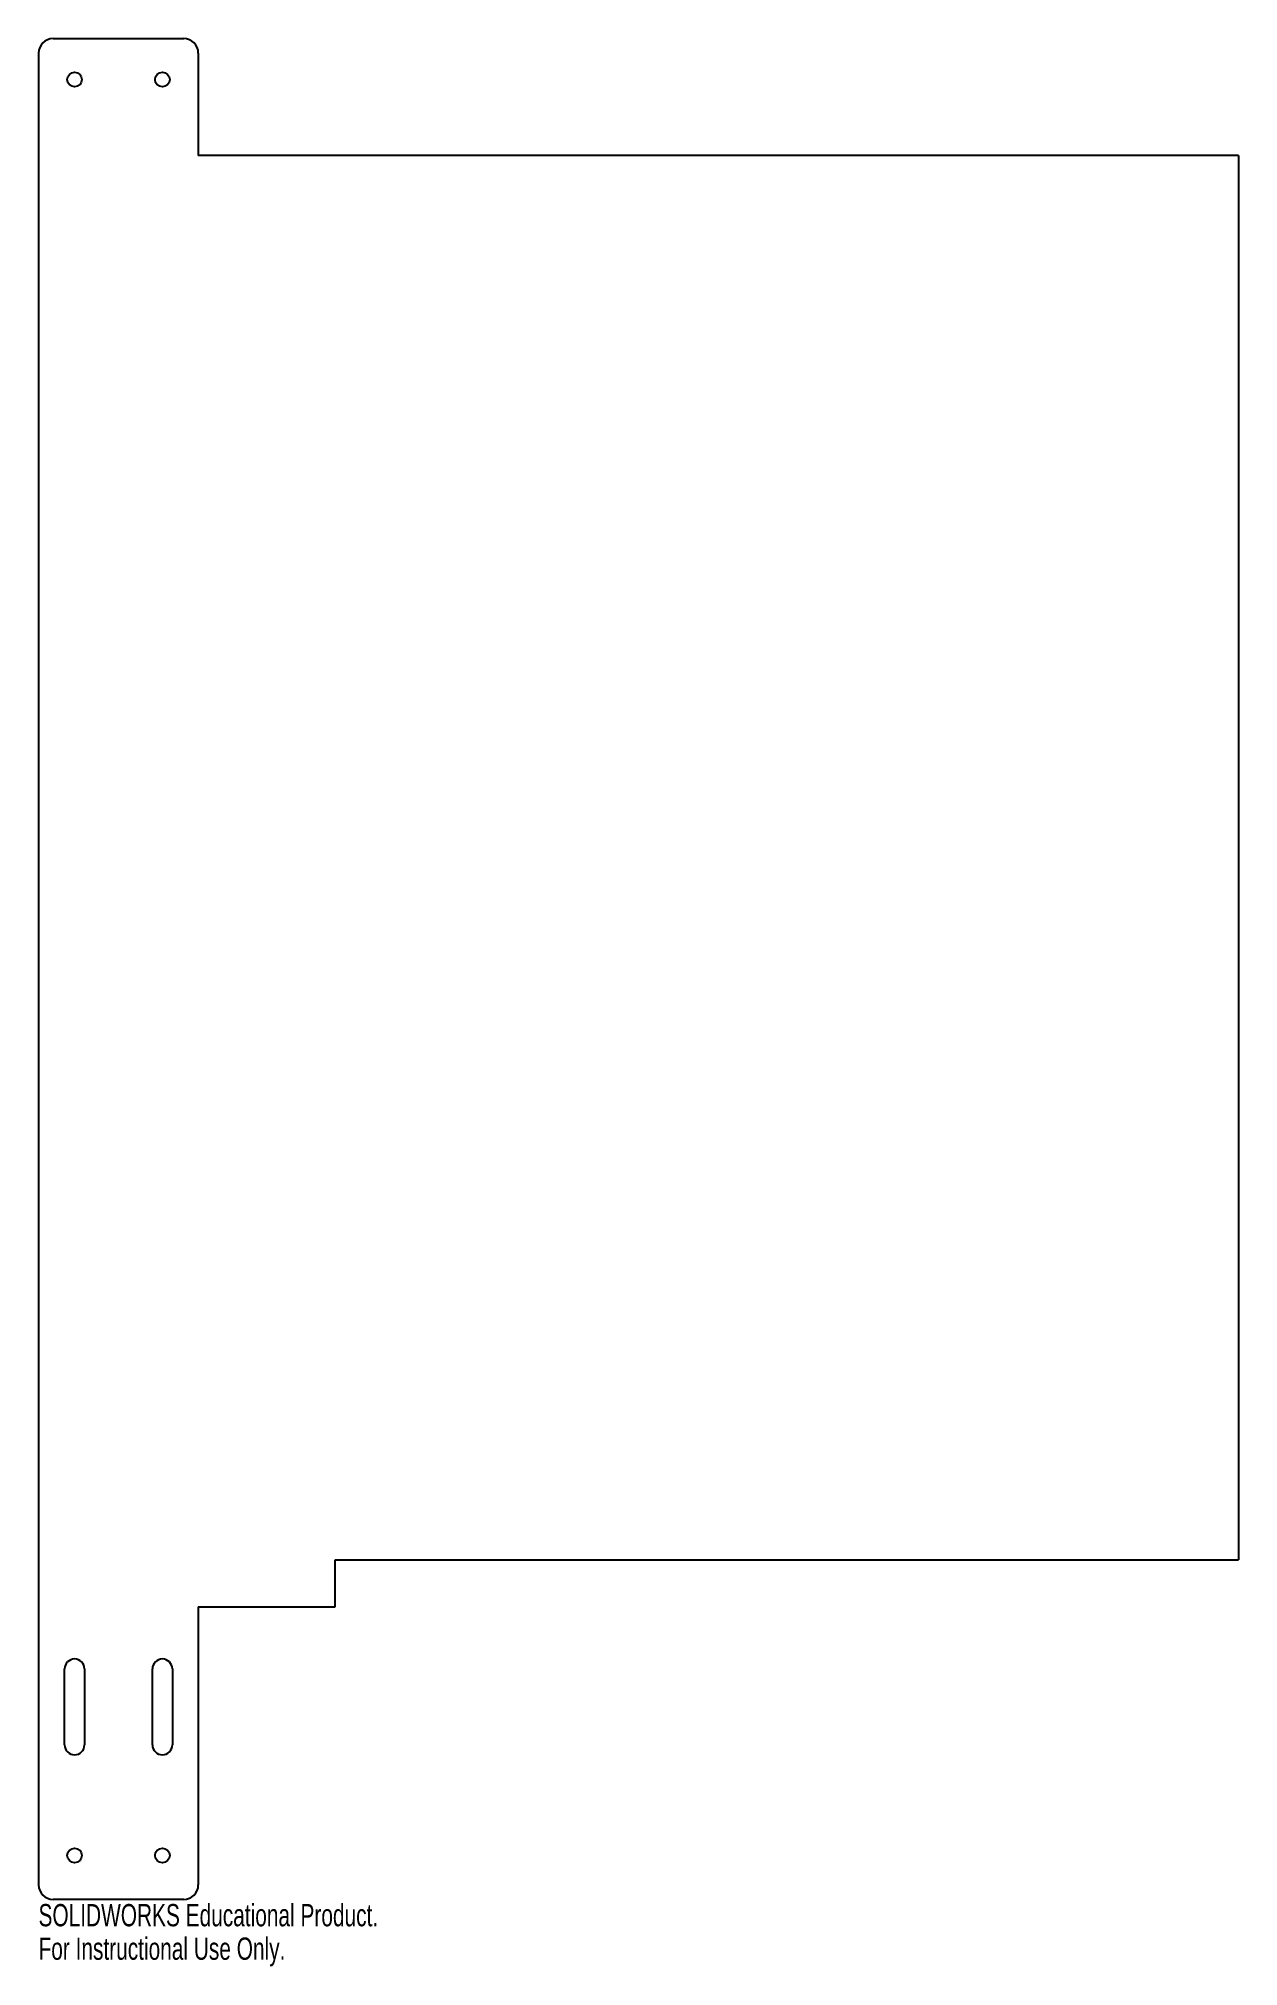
# Model space of a CAD drawing. Header units: inches. Extents: x -6.6 to 3.6, y -15.5 to 1.
import ezdxf

# ---------------------------------------------------------------- set-up
doc = ezdxf.new("R2010")
doc.units = ezdxf.units.IN
doc.header["$MEASUREMENT"] = 0
doc.styles.add('SLDTEXTSTYLE0', font='TXT', dxfattribs={"width": 0.7})

msp = doc.modelspace()

# ---------------------------------------------------------------- linework, layer by layer
at = {"color": 7, "linetype": 'Continuous', "lineweight": 25}
for p, q in [((-6.499, 1), (-5.384, 1)), ((-6.624, 0.875), (-6.624, -14.775)), ((-5.259, 0.875), (-5.259, 0)), ((3.625, 0), (-5.259, 0)), ((3.625, 0), (3.625, -12)), ((-4.089, -12.4), (-4.089, -12)), ((-4.089, -12), (3.625, -12)), ((-5.259, -12.4), (-5.259, -14.775)), ((-5.259, -12.4), (-4.089, -12.4)), ((-6.401, -13.58), (-6.401, -12.931)), ((-6.231, -12.931), (-6.231, -13.58)), ((-5.651, -13.58), (-5.651, -12.931)), ((-5.481, -12.931), (-5.481, -13.58)), ((-5.384, -14.9), (-6.499, -14.9))]:
    msp.add_line(p, q, dxfattribs=at)
for centre in [(-6.316, 0.65), (-5.566, 0.65), (-6.316, -14.525), (-5.566, -14.525)]:
    msp.add_circle(centre, 0.0625, dxfattribs=at)
for centre, radius, start, end in [((-6.499, 0.875), 0.125, 90, 180), ((-5.384, 0.875), 0.125, 0, 90), ((-6.316, -12.931), 0.085, 0, 180), ((-5.566, -12.931), 0.085, 0, 180), ((-6.316, -13.58), 0.085, 180, 0), ((-5.566, -13.58), 0.085, 180, 0), ((-6.499, -14.775), 0.125, 180, 270), ((-5.384, -14.775), 0.125, 270, 0)]:
    msp.add_arc(centre, radius, start, end, dxfattribs=at)

# ---------------------------------------------------------------- texts
at = {"color": 7, "linetype": 'Continuous', "char_height": 0.1903, "attachment_point": 1, "style": 'SLDTEXTSTYLE0'}
for s, insert in [('SOLIDWORKS Educational Product.', (-6.624, -14.94)), ('For Instructional Use Only.', (-6.624, -15.226))]:
    msp.add_mtext(s, dxfattribs=dict(at, insert=insert))

doc.saveas('drawing.dxf')
